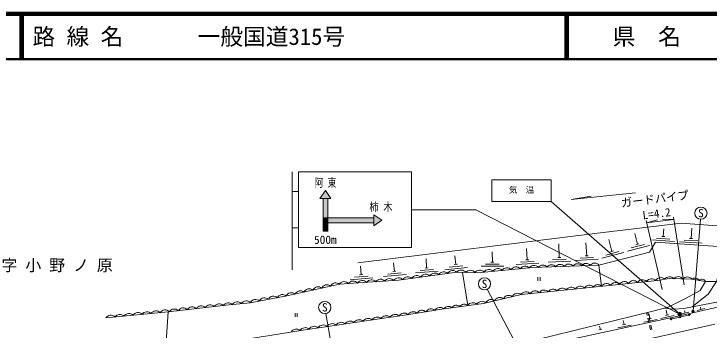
# Model space of a CAD drawing. Units: millimetres, scale not verified. Extents: x 40000 to 680000, y 20000 to 380000.
# Drawn here: x 176283 to 329355, y 310384 to 380000 of the extents above; entities that cross this region are included whole.
import ezdxf
from ezdxf.enums import TextEntityAlignment as Align

# ---------------------------------------------------------------- set-up
doc = ezdxf.new("R2010")
doc.units = ezdxf.units.MM
doc.header["$LTSCALE"] = 1000
doc.linetypes.add('CHAIN', pattern=[18.5, 12, -1.5, 3.5, -1.5])
for name, color, linetype, lineweight in [('M-BGD', 7, 'Continuous', 13), ('M-BGD-HTXT', 7, 'Continuous', 13), ('M-BMK', 2, 'Continuous', 13), ('M-STR-HTXT', 7, 'Continuous', 13), ('M-STR-STRC', 7, 'Continuous', 13), ('M-TTL', 2, 'Continuous', 140), ('M-TTL-LINE', 7, 'Continuous', 50)]:
    doc.layers.add(name, color=color, linetype=linetype, lineweight=lineweight)
doc.layers.add('M-BMK-HTXT', color=7, linetype='Continuous')
doc.layers.add('M-TTL-TXT', color=7, linetype='Continuous')
doc.styles.add('ＭＳ ゴシック', font='')
doc.styles.get('ＭＳ ゴシック').set_extended_font_data('MS Gothic')

msp = doc.modelspace()

# ---------------------------------------------------------------- hatches: boundary and pattern name
at = {"layer": 'M-STR-STRC'}
for points in [[(245388, 339355), (246082, 339355), (244867, 341091), (243652, 339355), (244346, 339355)], [(245388, 339355), (244346, 339355), (244346, 335073), (245388, 335073)], [(257291, 334552), (255555, 335767), (255555, 335073), (255555, 334031), (255555, 333337)], [(245388, 334031), (245388, 335073), (244346, 335073), (244346, 334031)], [(245388, 334031), (244346, 334031), (244346, 332133), (245388, 332133)], [(255555, 334031), (255555, 335073), (245388, 335073), (245388, 334031)], [(322566, 313714, -0.41421), (322688, 314266, -0.41421), (323240, 314143, -1)], [(326036, 314651, -1), (325597, 314412, -0.41421), (325697, 314751, -0.41421)]]:
    msp.add_hatch(color=256, dxfattribs=at).paths.add_polyline_path(points)

# ---------------------------------------------------------------- linework, layer by layer
at = {"layer": 'M-BGD'}
for p, q in [((319277, 330989), (319395, 332673)), ((325378, 330560), (325536, 332805)), ((313577, 329271), (312974, 331683)), ((317749, 330646), (320742, 330435)), ((318928, 331014), (319626, 330965)), ((296363, 326373), (296239, 329382)), ((302402, 326747), (302216, 329620)), ((307952, 327719), (307259, 330320)), ((312230, 328470), (315141, 329198)), ((313237, 329186), (313916, 329356)), ((316720, 330267), (321708, 329916)), ((322821, 329838), (327809, 329487)), ((323850, 330217), (326843, 330006)), ((325029, 330585), (325727, 330536)), ((281631, 325352), (281607, 327636)), ((289321, 325843), (289181, 328344)), ((306619, 326898), (309517, 327670)), ((307614, 327629), (308290, 327809)), ((311369, 327792), (316220, 329003)), ((267167, 324060), (267026, 326080)), ((273587, 324829), (273394, 326761)), ((296013, 326358), (296713, 326387)), ((300935, 326201), (303928, 326396)), ((302053, 326725), (302752, 326770)), ((305768, 326205), (310600, 327493)), ((260051, 323301), (259882, 325228)), ((272139, 324233), (275124, 324531)), ((273239, 324795), (273935, 324864)), ((280136, 324886), (283136, 324917)), ((281281, 325348), (281981, 325355)), ((286876, 324804), (291868, 325084)), ((287849, 325309), (290844, 325477)), ((288972, 325823), (289671, 325862)), ((293902, 325370), (298898, 325577)), ((294883, 325861), (297880, 325985)), ((299966, 325687), (304955, 326011)), ((305669, 320038), (305102, 324699)), ((252730, 322567), (252589, 324462)), ((258596, 322722), (261584, 322984)), ((259702, 323271), (260400, 323332)), ((264736, 322988), (269724, 323337)), ((265702, 323507), (268695, 323716)), ((266818, 324036), (267516, 324085)), ((271189, 323685), (276164, 324183)), ((276231, 315778), (275086, 323087)), ((279141, 324426), (284141, 324478)), ((250303, 321485), (255290, 321855)), ((251267, 322008), (254259, 322230)), ((252381, 322541), (253079, 322593)), ((257639, 322186), (262620, 322623)), ((291665, 322044), (291665, 321262)), ((292132, 322044), (292132, 321262)), ((327567, 314910), (327441, 315459)), ((238198, 314116), (238198, 313333)), ((238665, 314116), (238665, 313333)), ((315699, 313562), (315544, 314198)), ((315991, 313631), (315835, 314269)), ((316351, 312866), (316111, 313965)), ((320130, 313691), (319890, 314790)), ((323208, 313910), (324913, 314302)), ((324060, 314106), (323935, 314654)), ((326714, 314715), (328420, 315106)), ((310648, 311621), (310456, 312502)), ((314982, 312107), (317913, 312747)), ((316080, 312008), (315842, 312979)), ((316009, 312792), (316693, 312941)), ((316372, 312077), (316134, 313049)), ((318761, 312932), (321692, 313572)), ((319789, 313617), (320472, 313766)), ((305431, 310482), (305260, 311263)), ((309279, 310861), (312209, 311501)), ((310306, 311546), (310990, 311696)), ((316460, 310454), (316222, 311425)), ((316752, 310523), (316514, 311495)), ((305089, 310407), (305773, 310557))]:
    msp.add_line(p, q, dxfattribs=at)
for points in [[(75808, 258908), (87857, 261418), (116308, 267804), (123783, 269399), (143454, 273877), (160405, 277508), (166679, 279049), (173018, 280381), (191039, 284503), (198912, 286107), (219831, 290579), (228649, 292600), (248232, 296831), (256037, 298697), (284826, 305086), (296753, 307839), (322575, 313477), (342068, 317949), (342204, 331733), (341977, 336006), (341604, 346260)], [(313125, 340588), (299001, 339128), (303355, 339879)], [(252012, 325179), (304191, 331659), (323194, 333935), (342163, 332504)], [(342170, 328287), (335627, 328487), (317558, 329757), (316239, 327511), (305102, 324699), (290442, 324137), (278360, 323018), (273808, 323138), (260987, 321348), (254216, 320901), (247960, 320486), (236780, 317986), (228270, 316408), (222961, 315849), (210277, 314391), (196558, 313053)], [(325658, 315475), (328121, 317490), (329179, 318308), (331015, 321100), (331157, 321665), (332015, 322922), (333452, 326216), (333991, 327111), (335627, 328487)], [(331015, 321100), (328551, 321100), (325518, 321572), (320587, 321710), (317983, 321336), (298860, 319320), (287976, 318198), (279698, 316266), (270963, 315036), (263219, 313802), (239451, 310297), (232626, 309166), (209682, 305629), (209681, 305629)], [(75190, 261713), (84029, 263181), (102022, 266580), (109089, 267816), (130860, 271813), (138984, 273540), (163400, 278927), (171405, 280834), (195923, 286232), (204569, 288241), (212596, 289975), (237094, 295562), (252683, 298954), (255877, 299806), (264678, 301744), (317276, 314622), (320345, 315442), (323984, 317289), (327413, 319107), (328551, 321100)], [(342076, 318666), (323822, 315118), (321515, 314957), (319547, 315229)], [(210277, 314391), (209682, 305629), (207789, 301467), (206763, 298135), (205835, 294576), (204569, 288241)], [(320704, 312761), (322640, 313184), (325339, 313803)]]:
    msp.add_lwpolyline(points, dxfattribs=at)
for centre in [(324963, 313717), (320992, 312824), (322989, 313264)]:
    msp.add_circle(centre, 150, dxfattribs=at)
for centre, radius, start, end in [((290801, 323381), 1250, 40.10804, 146.36824), ((292738, 323508), 1192, 39.08019, 145.34039), ((294645, 323582), 1192, 39.06471, 145.32491), ((296551, 323655), 1192, 39.06459, 145.3248), ((298457, 323728), 1192, 39.0646, 145.3248), ((300364, 323801), 1192, 39.0646, 145.3248), ((302270, 323874), 1192, 39.0646, 145.3248), ((304177, 323947), 1192, 39.0646, 145.3248), ((270941, 321980), 1250, 44.81711, 151.07732), ((272922, 322257), 1250, 44.81711, 151.07732), ((274788, 322362), 1250, 35.35955, 141.61975), ((276787, 322309), 1250, 35.35955, 141.61975), ((278850, 322343), 1250, 40.28899, 146.5492), ((280868, 322497), 1250, 42.15568, 148.41588), ((282860, 322681), 1250, 42.16024, 148.42045), ((284851, 322866), 1250, 42.16025, 148.42046), ((286843, 323050), 1250, 42.16025, 148.42046), ((288834, 323235), 1250, 42.16025, 148.42046), ((254994, 320201), 1250, 40.64684, 146.90705), ((256989, 320333), 1250, 40.64372, 146.90393), ((258985, 320464), 1250, 40.6437, 146.90391), ((261004, 320633), 1250, 42.63706, 148.89727), ((263017, 320875), 1250, 44.79686, 151.05707), ((264998, 321151), 1250, 44.81664, 151.07684), ((266979, 321427), 1250, 44.81712, 151.07733), ((268960, 321704), 1250, 44.81711, 151.07732), ((314698, 320235), 1250, 42.88586, 149.14606), ((316687, 320445), 1250, 42.88586, 149.14606), ((318696, 320688), 1250, 44.64345, 150.90366), ((320628, 320877), 1250, 40.26679, 146.527), ((322559, 320906), 1250, 35.20149, 141.4617), ((324559, 320849), 1250, 35.26707, 141.52727), ((326233, 320895), 940, 27.79362, 134.05382), ((327721, 320660), 940, 28.02098, 134.28119), ((245196, 319100), 1250, 49.47537, 155.73557), ((247148, 319536), 1250, 49.47537, 155.73557), ((249007, 319804), 1250, 40.6671, 146.92731), ((251003, 319936), 1250, 40.6671, 146.92731), ((252998, 320069), 1250, 40.6671, 146.92731), ((300985, 318790), 1250, 42.88657, 149.14677), ((302974, 319000), 1250, 42.88585, 149.14606), ((304850, 319277), 1118, 42.88586, 149.14606), ((306743, 319397), 1250, 42.88586, 149.14606), ((308732, 319606), 1250, 42.88586, 149.14606), ((310720, 319816), 1250, 42.88586, 149.14606), ((312709, 320026), 1250, 42.88586, 149.14606), ((237379, 317362), 1250, 48.91386, 155.17406), ((239340, 317790), 1250, 49.46593, 155.72613), ((241292, 318227), 1250, 49.47508, 155.73528), ((243244, 318663), 1250, 49.47536, 155.73557), ((287172, 317240), 1250, 50.00272, 156.26293), ((289048, 317554), 1250, 42.75885, 149.01905), ((291037, 317759), 1250, 42.75885, 149.01905), ((293026, 317965), 1250, 42.75885, 149.01905), ((295016, 318170), 1250, 42.75885, 149.01905), ((297005, 318375), 1250, 42.75885, 149.01905), ((298995, 318581), 1250, 42.82535, 149.08555), ((229499, 315873), 1250, 47.37061, 153.63081), ((231465, 316238), 1250, 47.37773, 153.63794), ((233432, 316602), 1250, 47.37767, 153.63788), ((235398, 316967), 1250, 47.37767, 153.63788), ((281330, 315876), 1250, 50.05086, 156.31106), ((283277, 316331), 1250, 50.00261, 156.26282), ((285225, 316786), 1250, 50.00272, 156.26293), ((215545, 314242), 1250, 43.42677, 149.68698), ((217532, 314470), 1250, 43.42677, 149.68698), ((219519, 314699), 1250, 43.42677, 149.68698), ((221505, 314927), 1250, 43.42677, 149.68698), ((223488, 315148), 1250, 43.02769, 149.28789), ((225475, 315359), 1250, 42.87573, 149.13594), ((227467, 315573), 1250, 43.13137, 149.39157), ((270094, 314138), 1250, 45.92211, 152.18231), ((271934, 314501), 1108, 44.88363, 151.14383), ((273690, 314748), 1108, 44.88363, 151.14383), ((275446, 314995), 1108, 44.88363, 151.14383), ((277326, 315175), 1250, 44.88363, 151.14383), ((279319, 315477), 1250, 46.1134, 152.37361), ((199617, 312597), 1250, 42.44283, 148.70303), ((201608, 312792), 1250, 42.44283, 148.70303), ((203598, 312986), 1250, 42.44283, 148.70303), ((205589, 313180), 1250, 42.44283, 148.70303), ((207579, 313374), 1250, 42.44283, 148.70303), ((209571, 313571), 1250, 42.55073, 148.81094), ((211571, 313785), 1250, 43.42531, 149.68552), ((213558, 314013), 1250, 43.42675, 149.68696), ((260204, 312599), 1250, 45.25726, 151.51747), ((262183, 312891), 1250, 45.25726, 151.51747), ((264168, 313194), 1250, 45.86839, 152.12859), ((266144, 313508), 1250, 45.92325, 152.18345), ((268119, 313823), 1250, 45.92217, 152.18237), ((197626, 312403), 1250, 42.44283, 148.70303), ((250311, 311141), 1250, 45.25726, 151.51747), ((252290, 311432), 1250, 45.25726, 151.51747), ((254268, 311724), 1250, 45.25726, 151.51747), ((256247, 312016), 1250, 45.25726, 151.51747), ((258226, 312307), 1250, 45.25726, 151.51747), ((240419, 309681), 1250, 45.32469, 151.5849), ((242397, 309974), 1250, 45.25803, 151.51824), ((244375, 310265), 1250, 45.25726, 151.51747), ((246354, 310557), 1250, 45.25726, 151.51747), ((248333, 310849), 1250, 45.25726, 151.51747), ((238456, 309372), 1250, 46.28059, 152.54079)]:
    msp.add_arc(centre, radius, start, end, dxfattribs=at)
at = {"layer": 'M-BGD-HTXT'}
for p, q in [((325816, 314532), (327444, 334790)), ((287524, 305998), (280524, 319372)), ((247894, 297054), (244962, 314061))]:
    msp.add_line(p, q, dxfattribs=at)
for centre in [(327553, 336136), (279898, 320568), (244733, 315392)]:
    msp.add_circle(centre, 1350, dxfattribs=at)
at = {"layer": 'M-BMK', "linetype": 'CHAIN'}
msp.add_lwpolyline([(76532, 255621), (174440, 277038), (271478, 298453), (293480, 303359), (318890, 309049), (332869, 312187)], dxfattribs=at)
at = {"layer": 'M-STR-HTXT'}
for p, q in [((323877, 320348), (321482, 335241)), ((319000, 319294), (315473, 334521)), ((315587, 334031), (321562, 334747)), ((315587, 334031), (317960, 334660)), ((321562, 334747), (319107, 334797))]:
    msp.add_line(p, q, dxfattribs=at)
at = {"layer": 'M-STR-STRC'}
for p, q in [((237589, 345208), (237589, 323680)), ((238977, 345208), (263811, 345208)), ((238977, 345208), (238977, 328541)), ((263811, 345208), (263811, 328541)), ((281551, 343471), (281551, 338721)), ((281551, 343471), (294551, 343471)), ((294551, 343471), (294551, 338721)), ((237589, 340868), (238977, 340868)), ((244346, 339355), (244346, 332133)), ((245388, 332133), (245388, 339355)), ((281551, 338721), (294551, 338721)), ((322903, 313928), (294551, 338721)), ((244346, 335073), (255555, 335073)), ((244346, 334031), (255555, 334031)), ((237589, 332882), (238977, 332882)), ((244346, 332133), (245388, 332133)), ((238977, 328541), (263811, 328541))]:
    msp.add_line(p, q, dxfattribs=at)
for points in [[(244346, 339355), (243652, 339355), (244867, 341091), (246082, 339355)], [(255555, 335073), (255555, 335767), (257291, 334552), (255555, 333337)]]:
    msp.add_lwpolyline(points, close=True, dxfattribs=at)
msp.add_lwpolyline([(263811, 336875), (278019, 336875), (322903, 313928)], dxfattribs=at)
for centre, radius in [((322903, 313928), 400), ((325816, 314532), 250)]:
    msp.add_circle(centre, radius, dxfattribs=at)
at = {"layer": 'M-TTL'}
msp.add_line((680000, 380000), (40000, 380000), dxfattribs=at)
at = {"layer": 'M-TTL-LINE'}
for p, q in [((177750, 380000), (177750, 370000)), ((178250, 380000), (178250, 370000)), ((297750, 380000), (297750, 370000)), ((298250, 380000), (298250, 370000)), ((40000, 370000), (680000, 370000))]:
    msp.add_line(p, q, dxfattribs=at)

# ---------------------------------------------------------------- texts
at = {"layer": 'M-BGD-HTXT', "style": 'ＭＳ ゴシック'}
for p in [(327553, 336136), (279898, 320568), (244733, 315392)]:
    msp.add_text('S', height=1833, dxfattribs=at).set_placement(p, align=Align.MIDDLE_CENTER)
at = {"layer": 'M-BMK-HTXT', "style": 'ＭＳ ゴシック'}
msp.add_text('字 小 野 ノ 原', height=2566, dxfattribs=at).set_placement((185802, 324672), align=Align.MIDDLE_CENTER)
at = {"layer": 'M-STR-HTXT', "style": 'ＭＳ ゴシック'}
for s, p in [('ガードパイプ', (317580, 337801)), ('L=4.2', (317966, 334576))]:
    msp.add_text(s, height=1833, rotation=6.83, dxfattribs=at).set_placement(p, align=Align.BOTTOM_CENTER)
at = {"layer": 'M-STR-STRC', "style": 'ＭＳ ゴシック', "width": 0.75}
msp.add_text('阿 東', height=1833, dxfattribs=at).set_placement((244867, 341357), align=Align.BOTTOM_CENTER)
at = {"layer": 'M-STR-STRC', "style": 'ＭＳ ゴシック'}
msp.add_text('気\u3000温', height=1320, dxfattribs=at).set_placement((288051, 340196), align=Align.BOTTOM_CENTER)
at = {"layer": 'M-STR-STRC', "style": 'ＭＳ ゴシック', "width": 0.8}
msp.add_text('柿 木', height=1833, dxfattribs=at).set_placement((254555, 336033), align=Align.BOTTOM_LEFT)
at = {"layer": 'M-STR-STRC', "style": 'ＭＳ ゴシック'}
msp.add_text('500m', height=1833, dxfattribs=at).set_placement((242367, 328807), align=Align.BOTTOM_LEFT)
at = {"layer": 'M-TTL-TXT', "style": 'ＭＳ ゴシック'}
for s, p in [('路 線 名', (180380, 375000)), ('一般国道315号', (216734, 375000))]:
    msp.add_text(s, height=3666, dxfattribs=at).set_placement(p, align=Align.MIDDLE_LEFT)
msp.add_text('県\u3000名', height=3666, dxfattribs=at).set_placement((315625, 375000), align=Align.MIDDLE_CENTER)

doc.saveas('drawing.dxf')
